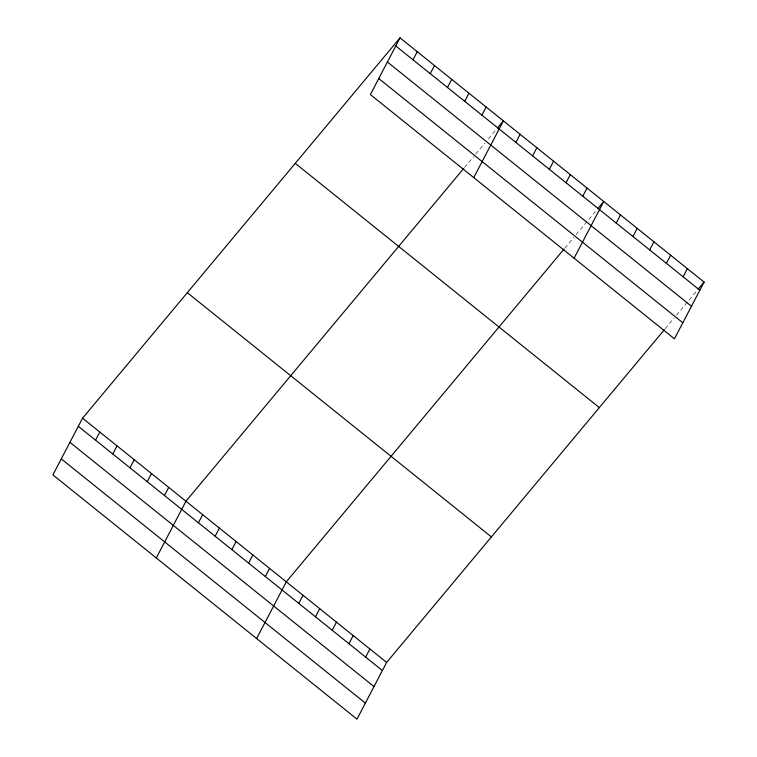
<?xml version="1.0" encoding="UTF-8"?>
<svg xmlns="http://www.w3.org/2000/svg" width="757" height="757" viewBox="0 0 757 757"><rect width="100%" height="100%" fill="white"/><g stroke="black" fill="none" stroke-linecap="round" stroke-linejoin="round"><path stroke-width="0.57" stroke-dasharray="3.79 2.84" d="M464.495 167.505L473.475 156.756M475.718 154.059L484.698 143.3M488.435 138.824L496.668 128.964M564.836 248.107L573.815 237.348M576.058 234.661L597.018 209.557M665.185 328.708L674.165 317.949M676.408 315.262L697.358 290.158"/><path stroke-width="1.14" d="M400.018 37.85L370.372 94.568L674.44 338.814L704.095 282.087L400.018 37.85L82.56 418.186L52.905 474.913L356.982 719.15L386.628 662.432L664.428 329.607M95.543 440.148L99.792 432.029M112.774 453.992L117.023 445.873M130.005 467.835L134.254 459.707M147.237 481.67L151.485 473.551M164.468 495.513L168.716 487.394M413.01 59.812L417.249 51.694M156.292 557.956L185.948 501.229L463.748 168.404M430.241 73.656L434.48 65.528M198.419 522.784L202.668 514.665M447.472 87.49L451.711 79.371M215.149 536.221L219.398 528.093M464.694 101.334L468.943 93.215M231.869 549.648L236.118 541.529M481.925 115.178L486.174 107.049M248.599 563.085L252.838 554.966M473.75 177.611L503.405 120.893L497.415 128.065M265.319 576.522L269.568 568.393M256.632 638.548L286.288 581.83L564.088 249.006M515.886 142.448L520.125 134.32M532.606 155.876L536.855 147.757M298.769 603.386L303.008 595.257M315.489 616.813L319.738 608.694M549.336 169.313L553.575 161.194M566.056 182.749L570.305 174.621M332.209 630.25L336.458 622.131M582.776 196.177L587.025 188.058M348.939 643.687L353.188 635.558M365.659 657.114L369.908 648.995M574.099 258.213L603.745 201.494L597.765 208.658M616.226 223.05L620.475 214.922M632.947 236.477L637.195 228.359M649.676 249.914L653.925 241.786M666.397 263.341L670.645 255.223M683.126 276.778L687.365 268.659M698.105 289.259L704.095 282.087M395.779 45.969L699.846 290.215M387.395 62.008L691.463 306.244M378.755 78.539L682.823 322.775M295.258 163.361L599.326 407.597M187.32 292.675L491.397 536.912M82.56 418.186L386.628 662.432M78.312 426.314L382.389 670.551M69.928 442.353L374.005 686.59M61.289 458.874L365.366 703.111"/></g></svg>
